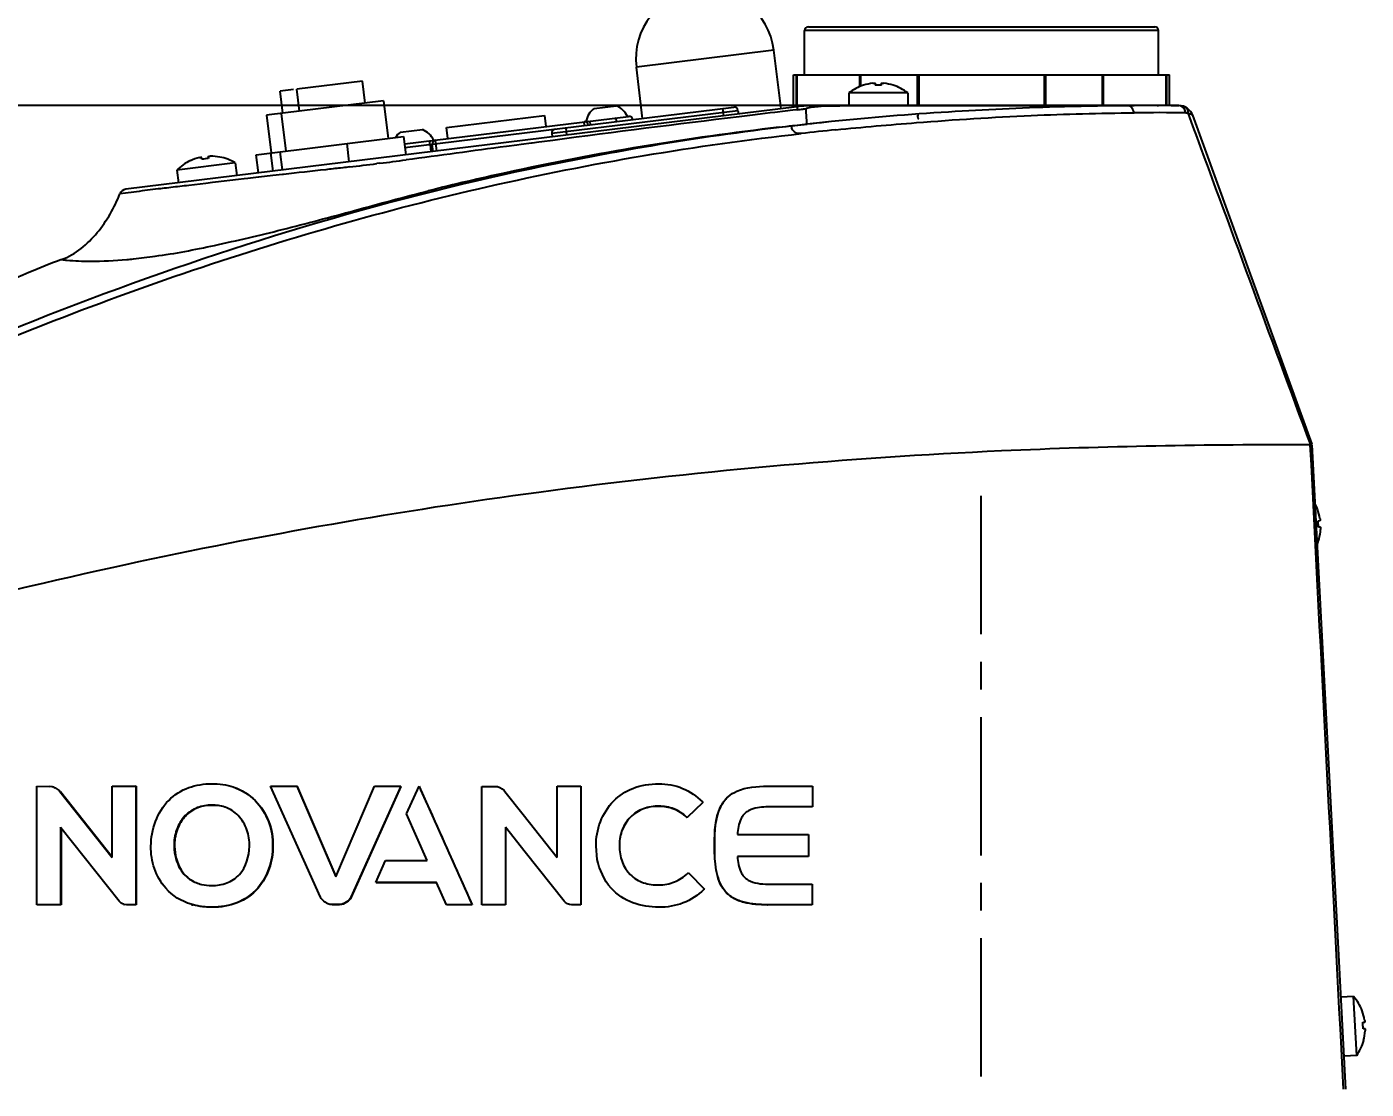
# Model space of a CAD drawing. Header units: millimetres. Extents: x 5828 to 6704, y 123 to 421.
# Drawn here: x 6390.37 to 6408.54, y 323.81 to 338.22 of the extents above; entities that cross this region are included whole.
import ezdxf

# ---------------------------------------------------------------- set-up
doc = ezdxf.new("R2010")
doc.units = ezdxf.units.MM
doc.linetypes.add('CENTER', pattern=[0.6, 0.375, -0.075, 0.075, -0.075])
for name, color, linetype in [('中心线', 7, 'Continuous'), ('外形图', 7, 'Continuous'), ('尺寸标注', 7, 'Continuous')]:
    doc.layers.add(name, color=color, linetype=linetype)
doc.styles.add('微软雅黑', font='msyh.ttc')
doc.dimstyles.new('尺寸标注_1_20比例', dxfattribs={"dimtxt": 1.5, "dimasz": 1.25, "dimexe": 0.5, "dimexo": 0.4, "dimgap": 0.5, "dimtad": 1, "dimdec": 1, "dimlfac": 10, "dimdsep": 46, "dimtxsty": '微软雅黑', "dimcen": 0.09, "dimadec": 0, "dimazin": 0, "dimtp": 0.01, "dimtm": 0.01, "dimtfac": 1, "dimtdec": 1, "dimtofl": 0, "dimtmove": 0, "dimatfit": 3, "dimfxl": 1, "dimtolj": 1, "dimarcsym": 0})

# ---------------------------------------------------------------- blocks, each defined once
blk = doc.blocks.new('*D797')
at = {"layer": 'Defpoints', "color": 0}
for p in [(6370.424, 337.148), (6405.984, 337.148), (6382.638, 317.357)]:
    blk.add_point(p, dxfattribs=at)
at = {"layer": '尺寸标注', "color": 0, "lineweight": -2}
for p, q in [((6405.584, 337.148), (6369.924, 337.148)), ((6370.424, 318.607), (6370.424, 335.898)), ((6382.238, 317.357), (6369.924, 317.357))]:
    blk.add_line(p, q, dxfattribs=at)
at = {"layer": '尺寸标注', "color": 0}
for points in [[(6370.632, 335.898), (6370.216, 335.898), (6370.424, 337.148)], [(6370.216, 318.607), (6370.632, 318.607), (6370.424, 317.357)]]:
    blk.add_solid(points, dxfattribs=at)
at = {"layer": '尺寸标注', "color": 0, "insert": (6369.145, 327.252), "char_height": 1.5, "attachment_point": 5, "rotation": 90, "style": '微软雅黑'}
blk.add_mtext('\\A1;\\A1;197.9', dxfattribs=at)
blk = doc.blocks.new('*D810')
at = {"layer": 'Defpoints', "color": 0}
for p in [(6384.373, 345.017), (6362.981, 296.337), (6420.376, 296.337)]:
    blk.add_point(p, dxfattribs=at)
at = {"layer": '尺寸标注', "color": 0, "lineweight": -2}
for p, q in [((6383.973, 345.017), (6362.481, 345.017)), ((6362.981, 343.767), (6362.981, 297.587)), ((6419.976, 296.337), (6362.481, 296.337))]:
    blk.add_line(p, q, dxfattribs=at)
at = {"layer": '尺寸标注', "color": 0}
for points in [[(6363.189, 343.767), (6362.772, 343.767), (6362.981, 345.017)], [(6362.772, 297.587), (6363.189, 297.587), (6362.981, 296.337)]]:
    blk.add_solid(points, dxfattribs=at)
at = {"layer": '尺寸标注', "color": 0, "insert": (6361.705, 320.677), "char_height": 1.5, "attachment_point": 5, "rotation": 90, "style": '微软雅黑'}
blk.add_mtext('\\A1;\\A1;486.7', dxfattribs=at)

msp = doc.modelspace()

# ---------------------------------------------------------------- linework, layer by layer
at = {"layer": '中心线', "linetype": 'CENTER', "ltscale": 5}
msp.add_line((6403.3137, 331.8536), (6403.3137, 308.8536), dxfattribs=at)
at = {"layer": '外形图', "color": 7, "linetype": 'Continuous'}
for p, q in [((6400.9727, 338.2166), (6405.6726, 338.2166)), ((6400.9227, 337.5666), (6400.9227, 338.1666)), ((6405.7227, 338.1666), (6400.9227, 338.1666)), ((6405.7227, 337.5666), (6405.7227, 338.1666)), ((6400.5051, 337.898), (6398.6391, 337.6688)), ((6400.6025, 337.1051), (6400.5051, 337.898)), ((6398.7244, 336.9741), (6398.6391, 337.6688)), ((6400.7727, 337.126), (6400.7727, 337.5666)), ((6400.7727, 337.5666), (6405.8727, 337.5666)), ((6400.8118, 337.1316), (6400.8118, 337.5666)), ((6400.8177, 337.5666), (6400.8177, 337.1316)), ((6401.6707, 337.4052), (6401.6707, 337.5666)), ((6401.6818, 337.5666), (6401.6818, 337.4101)), ((6402.4527, 337.1466), (6402.4527, 337.5666)), ((6402.4697, 337.5666), (6402.4697, 337.1466)), ((6404.1756, 337.1466), (6404.1756, 337.5666)), ((6404.1927, 337.5666), (6404.1927, 337.1466)), ((6404.9635, 337.1466), (6404.9635, 337.5666)), ((6404.9747, 337.5666), (6404.9747, 337.1466)), ((6405.8276, 337.1486), (6405.8276, 337.5666)), ((6405.8335, 337.5666), (6405.8335, 337.1485)), ((6405.8727, 337.1484), (6405.8727, 337.5666)), ((6393.9874, 337.3647), (6393.8079, 337.3426)), ((6393.8444, 337.0449), (6393.8079, 337.3426)), ((6394.0678, 337.0723), (6394.0312, 337.3701)), ((6394.9244, 337.4797), (6394.0313, 337.3701)), ((6394.9611, 337.182), (6394.9245, 337.4797)), ((6401.5227, 337.3189), (6401.5227, 337.1466)), ((6402.3227, 337.3189), (6401.5227, 337.3189)), ((6401.7212, 337.4245), (6401.7219, 337.4232)), ((6401.8787, 337.4508), (6401.8787, 337.4232)), ((6401.9667, 337.4232), (6401.9667, 337.4508)), ((6402.1234, 337.4232), (6402.1242, 337.4245)), ((6402.3227, 337.3189), (6402.3227, 337.1466)), ((6400.8183, 337.1316), (6391.7115, 336.0135)), ((6395.2092, 337.2124), (6393.6211, 337.0175)), ((6395.2092, 337.2124), (6395.272, 336.7013)), ((6395.4972, 336.5778), (6399.9619, 337.126)), ((6398.068, 337.1101), (6398.3657, 337.1466)), ((6405.2485, 337.1466), (6401.4004, 337.1466)), ((6405.2704, 337.1467), (6405.2332, 337.1464)), ((6405.2629, 337.1466), (6405.2338, 337.1463)), ((6405.306, 337.147), (6405.2629, 337.1466)), ((6405.3063, 337.1466), (6405.2632, 337.1466)), ((6405.3063, 337.1472), (6405.3953, 337.1479)), ((6405.3601, 337.1476), (6405.3063, 337.1472)), ((6405.3964, 337.1478), (6405.3601, 337.1476)), ((6405.7068, 337.1488), (6405.7218, 337.1488)), ((6405.8962, 337.1484), (6405.9277, 337.1482)), ((6405.943, 337.1481), (6405.8968, 337.1483)), ((6405.9277, 337.1482), (6405.9589, 337.148)), ((6405.9844, 337.1478), (6405.943, 337.1481)), ((6405.9589, 337.148), (6405.9897, 337.1478)), ((6405.9898, 337.1478), (6405.9844, 337.1478)), ((6406.0002, 337.1478), (6405.9887, 337.1479)), ((6405.9894, 337.1476), (6405.9987, 337.148)), ((6406.0005, 337.1477), (6405.9898, 337.1478)), ((6393.6211, 337.0175), (6393.6839, 336.5063)), ((6393.8196, 337.0418), (6393.8824, 336.5307)), ((6395.4966, 336.6281), (6398.5346, 337.0011)), ((6396.0649, 336.849), (6397.3949, 337.0123)), ((6397.3949, 337.0123), (6397.4132, 336.8634)), ((6397.4929, 336.7725), (6400.0178, 337.0825)), ((6399.8253, 337.0097), (6399.8132, 337.1078)), ((6400.0178, 337.0825), (6400.0238, 337.0341)), ((6400.1787, 337.0147), (6400.0342, 336.9971)), ((6400.2159, 337.0192), (6400.1787, 337.0147)), ((6400.3192, 337.0317), (6400.2159, 337.0192)), ((6400.4557, 337.0482), (6400.3192, 337.0317)), ((6400.5178, 337.0556), (6400.4557, 337.0482)), ((6400.6583, 337.0724), (6400.5178, 337.0556)), ((6400.7644, 337.0851), (6400.6583, 337.0724)), ((6400.8234, 337.0921), (6400.7644, 337.0851)), ((6402.4527, 337.0166), (6402.4697, 337.0166)), ((6406.1241, 337.0424), (6406.1402, 336.9986)), ((6406.187, 337.0159), (6407.8042, 332.5537)), ((6395.4377, 336.7871), (6395.7355, 336.8237)), ((6396.0831, 336.7001), (6396.0649, 336.849)), ((6397.4929, 336.7725), (6397.4988, 336.7241)), ((6397.6973, 336.7484), (6397.6853, 336.8465)), ((6397.9354, 336.8772), (6397.9293, 336.9268)), ((6400.5782, 336.8538), (6400.9583, 336.8961)), ((6393.4804, 336.4813), (6395.479, 336.7267)), ((6394.7089, 336.6322), (6394.7393, 336.3852)), ((6395.479, 336.7267), (6395.5093, 336.4798)), ((6395.8396, 336.6199), (6395.8516, 336.5218)), ((6395.8829, 336.5257), (6395.8709, 336.6237)), ((6395.9325, 336.5318), (6395.9144, 336.6794)), ((6397.0163, 336.6122), (6396.876, 336.5936)), ((6397.0783, 336.6204), (6397.0163, 336.6122)), ((6397.2146, 336.6384), (6397.0783, 336.6204)), ((6397.2244, 336.6397), (6397.2146, 336.6384)), ((6397.3177, 336.652), (6397.2244, 336.6397)), ((6397.3548, 336.6568), (6397.3177, 336.652)), ((6397.5054, 336.6766), (6397.3548, 336.6568)), ((6392.588, 336.4012), (6392.5889, 336.3999)), ((6392.7445, 336.419), (6392.7411, 336.4465)), ((6392.8284, 336.4572), (6392.8318, 336.4298)), ((6392.988, 336.4503), (6392.9874, 336.4489)), ((6393.5107, 336.2344), (6393.4804, 336.4813)), ((6393.6754, 336.5052), (6393.7057, 336.2583)), ((6393.8375, 336.2745), (6393.8071, 336.5214)), ((6393.1979, 336.3696), (6392.4038, 336.2721)), ((6392.4038, 336.2721), (6392.4248, 336.1011)), ((6393.1979, 336.3696), (6393.2189, 336.1986)), ((6393.8402, 336.2127), (6393.7082, 336.1975)), ((6393.8508, 336.2139), (6393.8402, 336.2127)), ((6394.6552, 336.3048), (6394.6245, 336.3012)), ((6395.1575, 336.3654), (6395.1173, 336.3604)), ((6392.6449, 336.0742), (6392.5663, 336.065)), ((6392.799, 336.0924), (6392.6449, 336.0742)), ((6392.8902, 336.1032), (6392.799, 336.0924)), ((6393.1233, 336.1303), (6393.0459, 336.1214)), ((6393.2398, 336.1437), (6393.1233, 336.1303)), ((6393.3196, 336.1528), (6393.2398, 336.1437)), ((6393.3682, 336.1584), (6393.3196, 336.1528)), ((6393.5127, 336.175), (6393.3682, 336.1584)), ((6393.5184, 336.1757), (6393.5127, 336.175)), ((6393.7082, 336.1975), (6393.5184, 336.1757)), ((6391.709, 335.9609), (6391.6307, 335.9508)), ((6392.1818, 336.0203), (6392.1532, 336.0168)), ((6392.2032, 336.0228), (6392.1818, 336.0203)), ((6408.2648, 323.8066), (6407.8068, 332.5465)), ((6407.8818, 331.6739), (6407.8805, 331.6731)), ((6407.8887, 331.5166), (6407.9163, 331.518)), ((6407.9209, 331.4302), (6407.8933, 331.4287)), ((6407.9015, 331.2722), (6407.9029, 331.2715)), ((6390.5064, 326.3084), (6390.5063, 327.9146)), ((6390.5063, 327.9146), (6390.68, 327.9145)), ((6390.68, 327.9146), (6390.7109, 327.9101)), ((6391.5269, 327.9168), (6391.8464, 327.9168)), ((6391.8531, 327.9149), (6391.8464, 327.9168)), ((6394.3516, 326.4124), (6393.6768, 327.9156)), ((6394.0388, 327.9137), (6394.0342, 327.9156)), ((6394.0342, 327.9156), (6394.5596, 326.6884)), ((6394.0388, 327.9137), (6394.5612, 326.6922)), ((6394.5596, 326.6884), (6395.085, 327.9156)), ((6395.4425, 327.9156), (6394.7674, 326.4121)), ((6395.4456, 327.9137), (6394.7713, 326.4103)), ((6395.5227, 327.5423), (6395.6904, 327.9156)), ((6395.6933, 327.9137), (6396.4136, 326.3077)), ((6396.5446, 327.9145), (6396.7183, 327.9145)), ((6396.8469, 327.8572), (6396.8559, 327.8465)), ((6397.5652, 326.95), (6397.5652, 327.9168)), ((6397.8847, 327.9168), (6397.8847, 326.3084)), ((6401.027, 327.9158), (6401.027, 327.6356)), ((6390.8254, 327.8447), (6390.8177, 327.8466)), ((6390.8177, 327.8466), (6391.527, 326.95)), ((6390.8254, 327.8447), (6391.5269, 326.957)), ((6393.472, 327.7194), (6393.467, 327.7212)), ((6396.8559, 327.8465), (6397.1041, 327.5329)), ((6399.5428, 327.6971), (6399.3286, 327.4906)), ((6399.5355, 327.7044), (6399.5428, 327.6971)), ((6392.5243, 327.5153), (6392.5183, 327.5171)), ((6392.8851, 327.6558), (6392.8795, 327.6576)), ((6395.8, 326.9074), (6395.5227, 327.5423)), ((6397.1041, 327.5329), (6397.5652, 326.95)), ((6398.559, 327.4962), (6398.5592, 327.4981)), ((6399.3204, 327.4955), (6399.3217, 327.4974)), ((6399.3273, 327.4887), (6399.3204, 327.4955)), ((6399.3286, 327.4906), (6399.3217, 327.4974)), ((6399.3273, 327.4887), (6399.3286, 327.4906)), ((6400.1303, 327.563), (6400.0965, 327.5318)), ((6390.8297, 327.3537), (6390.8258, 327.3586)), ((6391.6218, 326.357), (6390.8297, 327.3537)), ((6397.1324, 327.0209), (6396.864, 327.3586)), ((6396.864, 327.3586), (6396.864, 326.3083)), ((6398.4085, 327.1261), (6398.4086, 327.1036)), ((6399.7003, 327.1308), (6399.7021, 327.1328)), ((6399.7003, 327.0899), (6399.7003, 327.1308)), ((6399.7021, 327.0918), (6399.7021, 327.1328)), ((6400.0114, 327.2618), (6400.9745, 327.2618)), ((6400.9745, 327.2618), (6400.9745, 326.9627)), ((6392.374, 327.0974), (6392.3679, 327.0992)), ((6393.7085, 327.1039), (6393.7037, 327.1057)), ((6397.66, 326.357), (6397.1324, 327.0209)), ((6398.1088, 326.9242), (6398.0936, 327.1035)), ((6400.9745, 326.9627), (6400.0114, 326.9627)), ((6395.1035, 326.6086), (6395.2376, 326.9074)), ((6396.0628, 326.3095), (6395.929, 326.6086)), ((6399.3375, 326.7346), (6399.3446, 326.7417)), ((6399.3446, 326.7417), (6399.563, 326.5212)), ((6401.0269, 326.5891), (6401.0269, 326.309)), ((6393.5066, 326.5335), (6393.5016, 326.5353)), ((6398.2968, 326.5314), (6398.2966, 326.5332)), ((6399.563, 326.5212), (6399.5558, 326.5142)), ((6390.5143, 326.3065), (6390.5064, 326.3083)), ((6390.8336, 326.3066), (6390.8259, 326.3084)), ((6391.721, 326.3083), (6391.6908, 326.3124)), ((6391.8465, 326.3083), (6391.721, 326.3083)), ((6391.8533, 326.3066), (6391.8466, 326.3083)), ((6392.8851, 326.2738), (6392.8795, 326.2756)), ((6394.609, 326.31), (6394.5101, 326.31)), ((6394.613, 326.3082), (6394.5142, 326.3082)), ((6394.613, 326.3082), (6394.609, 326.31)), ((6396.4136, 326.3077), (6396.4114, 326.3095)), ((6396.864, 326.3083), (6396.5446, 326.3083)), ((6397.8847, 326.3084), (6397.7592, 326.3084)), ((6397.8853, 326.3066), (6397.8847, 326.3084)), ((6398.9446, 326.2738), (6398.9453, 326.2756)), ((6400.4141, 326.3068), (6400.4171, 326.3087)), ((6408.3715, 325.0637), (6408.1994, 325.0546)), ((6408.4134, 324.2647), (6408.3715, 325.0637)), ((6408.4874, 324.871), (6408.4861, 324.8701)), ((6408.4943, 324.7136), (6408.5219, 324.715)), ((6408.5265, 324.6272), (6408.4989, 324.6257)), ((6408.5085, 324.4685), (6408.5071, 324.4692)), ((6408.4134, 324.2647), (6408.2413, 324.2557))]:
    msp.add_line(p, q, dxfattribs=at)
msp.add_lwpolyline([(6405.9998, 337.1477), (6405.9965, 337.1478), (6405.9948, 337.1478)], dxfattribs=at)
for centre, radius, start, end in [((6418.2032, 330.067), 19.1695, 0, 132.36713), ((6418.2032, 330.067), 16.0695, 0, 132.11207), ((6399.5721, 337.7834), 0.94, 7, 187), ((6400.9727, 338.1666), 0.05, 90, 180), ((6405.6727, 338.1666), 0.05, 0, 90), ((6401.925, 336.8022), 0.6549, 108.13478, 127.90427), ((6401.9227, 336.8066), 0.6485, 96.55217, 108.03235), ((6401.9227, 336.6905), 0.734, 86.56364, 93.43636), ((6401.9227, 336.8066), 0.6485, 71.96765, 83.44783), ((6401.9203, 336.8022), 0.6549, 52.09573, 71.86522), ((6398.2486, 336.8698), 0.3006, 25.51715, 67.06166), ((6399.9682, 337.0764), 0.05, 7, 97), ((6401.062, 335.1466), 2, 90, 97), ((6401.2331, 335.3453), 1.7964, 95.43634, 95.59495), ((6405.6979, 295.0965), 42.0524, 89.98785, 90.41247), ((6405.6882, 292.2205), 44.9283, 89.95646, 90.3722), ((6405.6973, 295.0359), 42.113, 89.72929, 89.96654), ((6405.6877, 291.886), 45.2628, 89.73529, 89.95604), ((6405.999, 336.9477), 0.2, 19.91446, 89.56664), ((6435.3078, 48.602), 290.5443, 96.973209, 97.47588), ((6398.2486, 336.8698), 0.3006, 126.93834, 168.48285), ((6398.5408, 336.9515), 0.05, 7, 97), ((6401.0943, 334.945), 2.1636, 94.11523, 95.12556), ((6405.7275, 304.9377), 32.1142, 89.34314, 90.60007), ((6395.6184, 336.5469), 0.3006, 126.93834, 146.12646), ((6395.6184, 336.5469), 0.3006, 25.51715, 67.06166), ((6404.8646, 299.5749), 37.5244, 96.55909, 102.30207), ((6405.2024, 298.6591), 38.4705, 96.90266, 102.50267), ((6397.5425, 336.7786), 0.05, 97, 187), ((6397.9354, 336.8772), 0.05, 7, 97), ((6405.2416, 298.3679), 38.7643, 96.64492, 96.90844), ((6405.8136, 293.3441), 43.8205, 95.9302, 96.62772), ((6405.3098, 297.8839), 39.1365, 95.81524, 96.50487), ((6405.8838, 290.9909), 46.1687, 95.71511, 96.12415), ((6395.9205, 336.6298), 0.05, 97, 187), ((6392.8633, 335.8123), 0.65, 115.06021, 134.97987), ((6392.8633, 335.8123), 0.6485, 103.55217, 115.03235), ((6392.8774, 335.6974), 0.7337, 93.56423, 100.43692), ((6392.8633, 335.8123), 0.6485, 78.96765, 90.44783), ((6392.8633, 335.8123), 0.65, 59.02013, 78.93979), ((6387.0391, 400.8427), 64.9864, 277.176393, 277.495572), ((6388.6398, 388.2598), 52.302, 276.7052, 277.1142), ((6404.4414, 301.5316), 35.5225, 102.30763, 104.05278), ((6406.3527, 215.3831), 121.4666, 96.574949, 96.689482), ((6391.7237, 335.9142), 0.1, 97.01853, 158.56616), ((6391.1824, 341.1591), 6.1233, 270.45456, 275.08658), ((6407.2752, 331.4404), 0.65, 21.06021, 28.03694), ((6407.2752, 331.4404), 0.6485, 9.55217, 21.03235), ((6407.1588, 331.4343), 0.7345, 359.56583, 6.43417), ((6407.2752, 331.4404), 0.6485, 344.96765, 356.44783), ((6407.2752, 331.4404), 0.65, 337.96306, 344.93979), ((6392.9056, 327.1647), 0.4915, 76.97862, 92.39925), ((6392.9078, 327.1973), 0.4597, 70.74299, 71.43998), ((6392.8555, 327.0907), 0.519, 252.94637, 257.05711), ((6391.7247, 326.4394), 0.1313, 252.02105, 255.07983), ((6392.8424, 327.1036), 0.826, 253.19142, 254.92362), ((6407.8808, 324.6374), 0.65, 21.06021, 40.97987), ((6407.8808, 324.6374), 0.6485, 9.55217, 21.03235), ((6407.7652, 324.6313), 0.7337, 359.56423, 6.43692), ((6407.8808, 324.6374), 0.6485, 344.96765, 356.44783), ((6407.8808, 324.6374), 0.65, 325.02013, 344.93979)]:
    msp.add_arc(centre, radius, start, end, dxfattribs=at)
for points in [[(6401.8487, 337.4508), (6401.8539, 337.4514), (6401.8591, 337.4519), (6401.8643, 337.4521)], [(6401.9811, 337.4521), (6401.9863, 337.4519), (6401.9915, 337.4514), (6401.9967, 337.4508)], [(6400.939, 337.1031), (6400.9471, 337.1095), (6400.9566, 337.1147), (6400.9666, 337.1175)], [(6400.9666, 337.1175), (6400.9963, 337.1258), (6401.0272, 337.1301), (6401.058, 337.1331)], [(6401.0629, 337.1336), (6401.1746, 337.1442), (6401.2871, 337.1465), (6401.3993, 337.1465)], [(6405.3426, 337.1352), (6405.3322, 337.1424), (6405.319, 337.1472), (6405.3063, 337.1472)], [(6400.8234, 337.0921), (6400.8493, 337.0949), (6400.8751, 337.0976), (6400.901, 337.0999)], [(6406.0954, 337.0497), (6406.0912, 337.0685), (6406.0837, 337.087), (6406.0732, 337.1031)], [(6406.1402, 336.9986), (6406.6873, 335.5142), (6407.2354, 334.0302), (6407.7842, 332.5465)], [(6396.876, 336.5936), (6396.4228, 336.5333), (6395.9699, 336.4712), (6395.5166, 336.4116)], [(6392.7113, 336.4428), (6392.7162, 336.444), (6392.721, 336.445), (6392.7259, 336.4458)], [(6392.8433, 336.4603), (6392.8483, 336.4606), (6392.8532, 336.4608), (6392.8582, 336.4608)], [(6394.7466, 336.3155), (6394.7161, 336.3119), (6394.6857, 336.3083), (6394.6552, 336.3048)], [(6392.5663, 336.065), (6392.5257, 336.0602), (6392.485, 336.0555), (6392.4444, 336.0508)], [(6393.0459, 336.1214), (6392.994, 336.1153), (6392.9421, 336.1093), (6392.8902, 336.1032)], [(6408.2332, 323.8066), (6408.0836, 326.7199), (6407.9337, 329.6332), (6407.7837, 332.5466)], [(6407.9147, 331.548), (6407.9155, 331.5431), (6407.9162, 331.5382), (6407.9167, 331.5332)], [(6407.9229, 331.4157), (6407.923, 331.4105), (6407.9228, 331.4054), (6407.9225, 331.4002)], [(6391.5269, 326.95), (6391.5269, 327.2723), (6391.527, 327.5946), (6391.527, 327.9168)], [(6391.8464, 327.9168), (6391.8464, 327.3807), (6391.8465, 326.8445), (6391.8466, 326.3083)], [(6391.853, 327.9149), (6391.853, 327.3788), (6391.8531, 326.8427), (6391.8533, 326.3066)], [(6392.8794, 327.9495), (6392.9776, 327.9527), (6393.078, 327.938), (6393.1708, 327.9058)], [(6393.1708, 327.9058), (6393.2806, 327.8676), (6393.3837, 327.8025), (6393.467, 327.7212)], [(6393.1759, 327.904), (6393.2858, 327.8658), (6393.3888, 327.8007), (6393.472, 327.7194)], [(6393.6768, 327.9156), (6393.796, 327.9156), (6393.9151, 327.9156), (6394.0342, 327.9156)], [(6395.085, 327.9156), (6395.2041, 327.9156), (6395.3233, 327.9156), (6395.4425, 327.9156)], [(6396.5446, 326.3083), (6396.5446, 326.8437), (6396.5446, 327.3791), (6396.5446, 327.9145)], [(6396.7183, 327.9145), (6396.7652, 327.9145), (6396.815, 327.8917), (6396.8469, 327.8572)], [(6397.5652, 327.9168), (6397.6717, 327.9168), (6397.7782, 327.9168), (6397.8847, 327.9168)], [(6400.4172, 327.9158), (6400.6205, 327.9158), (6400.8237, 327.9157), (6401.027, 327.9155)], [(6393.0541, 327.6331), (6392.9984, 327.6518), (6392.9382, 327.66), (6392.8795, 327.6576)], [(6393.237, 327.52), (6393.1872, 327.569), (6393.1254, 327.6083), (6393.0594, 327.6313)], [(6401.027, 327.6357), (6400.8261, 327.6357), (6400.6252, 327.6356), (6400.4244, 327.6354)], [(6390.8258, 327.3586), (6390.8258, 327.0085), (6390.8258, 326.6585), (6390.8259, 326.3084)], [(6390.8335, 327.349), (6390.8335, 327.0015), (6390.8335, 326.654), (6390.8336, 326.3066)], [(6395.2376, 326.9074), (6395.4251, 326.9074), (6395.6126, 326.9073), (6395.8, 326.9073)], [(6398.2966, 326.5332), (6398.2032, 326.6436), (6398.1359, 326.7822), (6398.1088, 326.9242)], [(6392.7393, 326.5849), (6392.7851, 326.5743), (6392.8325, 326.5697), (6392.8795, 326.5697)], [(6395.929, 326.6086), (6395.6538, 326.6086), (6395.3787, 326.6085), (6395.1035, 326.6084)], [(6395.9317, 326.6069), (6395.6568, 326.6069), (6395.3819, 326.6068), (6395.107, 326.6066)], [(6400.4243, 326.5892), (6400.6252, 326.5892), (6400.826, 326.5891), (6401.0269, 326.5889)], [(6392.5975, 326.3147), (6392.468, 326.3539), (6392.344, 326.4301), (6392.2546, 326.5316)], [(6394.4166, 326.3427), (6394.3902, 326.3603), (6394.3646, 326.3834), (6394.3516, 326.4124)], [(6390.8259, 326.3084), (6390.7194, 326.3084), (6390.6129, 326.3084), (6390.5064, 326.3083)], [(6390.8335, 326.3066), (6390.7271, 326.3066), (6390.6207, 326.3066), (6390.5143, 326.3065)], [(6391.6841, 326.3144), (6391.6602, 326.3222), (6391.6372, 326.3371), (6391.6218, 326.357)], [(6392.8795, 326.2756), (6392.7846, 326.2756), (6392.6883, 326.2873), (6392.5975, 326.3147)], [(6392.8851, 326.2738), (6392.7986, 326.2738), (6392.7111, 326.2835), (6392.6275, 326.3061)], [(6394.4537, 326.3224), (6394.4407, 326.3279), (6394.4283, 326.3349), (6394.4166, 326.3427)], [(6394.5101, 326.31), (6394.4909, 326.31), (6394.4714, 326.3149), (6394.4537, 326.3224)], [(6396.4114, 326.3095), (6396.2952, 326.3095), (6396.179, 326.3095), (6396.0628, 326.3095)], [(6396.4136, 326.3077), (6396.2975, 326.3077), (6396.1814, 326.3077), (6396.0653, 326.3077)], [(6397.7592, 326.3084), (6397.7224, 326.3084), (6397.6826, 326.3279), (6397.66, 326.357)], [(6401.0226, 326.3071), (6400.8198, 326.3071), (6400.6169, 326.307), (6400.4141, 326.3068)], [(6401.0269, 326.309), (6400.8236, 326.309), (6400.6204, 326.3089), (6400.4171, 326.3087)], [(6408.5203, 324.745), (6408.5211, 324.7401), (6408.5218, 324.7352), (6408.5223, 324.7302)], [(6408.5285, 324.6122), (6408.5286, 324.6072), (6408.5284, 324.6022), (6408.5281, 324.5972)]]:
    msp.add_open_spline(points, degree=3, dxfattribs=at)
for points, knots in [([(6401.8643, 337.4521), (6401.8656, 337.4522), (6401.8679, 337.4522), (6401.8703, 337.4523), (6401.8714, 337.4522)], [0, 0, 0, 0, 0.5339084, 1, 1, 1, 1]), ([(6401.8714, 337.4522), (6401.8732, 337.4522), (6401.8751, 337.4521), (6401.8787, 337.4515), (6401.8787, 337.4508)], [0, 0, 0, 0, 0.7184395, 1, 1, 1, 1]), ([(6401.9667, 337.4508), (6401.9667, 337.4512), (6401.9685, 337.4519), (6401.9696, 337.452), (6401.9706, 337.4521)], [0, 0, 0, 0, 0.2980545, 1, 1, 1, 1]), ([(6401.9706, 337.4521), (6401.9714, 337.4521), (6401.973, 337.4522), (6401.9746, 337.4523), (6401.9755, 337.4523)], [0, 0, 0, 0, 0.4564113, 1, 1, 1, 1]), ([(6401.9755, 337.4523), (6401.9764, 337.4523), (6401.9783, 337.4522), (6401.9801, 337.4522), (6401.9811, 337.4521)], [0, 0, 0, 0, 0.4761475, 1, 1, 1, 1]), ([(6400.8183, 337.1316), (6400.8193, 337.1315), (6400.8179, 337.1258), (6400.8222, 337.1153), (6400.8222, 337.1016), (6400.8234, 337.0921)], [0, 0, 0, 0, 0.0772503, 0.2823471, 1, 1, 1, 1]), ([(6401.058, 337.1331), (6401.0584, 337.1365), (6401.0593, 337.14), (6401.0606, 337.1465), (6401.062, 337.1466)], [0, 0, 0, 0, 0.7141825, 1, 1, 1, 1]), ([(6405.2338, 337.1463), (6404.935, 337.1433), (6404.1485, 337.1292), (6402.8315, 337.0659), (6401.815, 336.9849), (6401.2861, 336.9301)], [0, 0, 0, 0, 0.2266587, 0.5966512, 1, 1, 1, 1]), ([(6405.3915, 337.0503), (6405.3895, 337.0594), (6405.3806, 337.0909), (6405.3621, 337.1216), (6405.3426, 337.1352)], [0, 0, 0, 0, 0.2812385, 1, 1, 1, 1]), ([(6406.0732, 337.1031), (6406.0686, 337.1099), (6406.0508, 337.1328), (6406.0214, 337.1475), (6406.0005, 337.1477)], [0, 0, 0, 0, 0.2828339, 1, 1, 1, 1]), ([(6406.1238, 337.0423), (6406.1248, 337.0513), (6406.1259, 337.0803), (6406.1125, 337.1137), (6406.0945, 337.1235)], [0, 0, 0, 0, 0.3058668, 1, 1, 1, 1]), ([(6398.3716, 336.9307), (6398.3701, 336.9426), (6398.3672, 336.9589), (6398.3536, 336.9789), (6398.3471, 336.9781)], [0, 0, 0, 0, 0.6456504, 1, 1, 1, 1]), ([(6400.939, 337.103), (6400.9394, 337.078), (6400.9407, 337.0299), (6400.9465, 336.9651), (6400.9454, 336.9218), (6400.9535, 336.8989), (6400.9583, 336.8961)], [0, 0, 0, 0, 0.358504, 0.6906196, 0.919889, 1, 1, 1, 1]), ([(6401.3444, 336.8191), (6401.7091, 336.8563), (6402.5925, 336.9332), (6403.9414, 337.022), (6404.9265, 337.0455), (6405.3914, 337.0503)], [0, 0, 0, 0, 0.2711954, 0.6560118, 1, 1, 1, 1]), ([(6402.4527, 337.0166), (6402.4527, 337.0046), (6402.4536, 336.9887), (6402.4634, 336.9666), (6402.4697, 336.9666)], [0, 0, 0, 0, 0.6530752, 1, 1, 1, 1]), ([(6406.0956, 337.0498), (6406.1026, 337.0497), (6406.1133, 337.0491), (6406.1208, 337.0423), (6406.1228, 337.0401)], [0, 0, 0, 0, 0.7012699, 1, 1, 1, 1]), ([(6406.1238, 337.0423), (6406.1318, 337.042), (6406.1541, 337.0405), (6406.1818, 337.0303), (6406.187, 337.0159)], [0, 0, 0, 0, 0.3417616, 1, 1, 1, 1]), ([(6384.6913, 331.4457), (6385.9416, 332.1), (6388.4929, 333.3569), (6392.472, 334.9397), (6396.6129, 336.1291), (6399.4496, 336.6099), (6400.876, 336.7683)], [0, 0, 0, 0, 0.2470684, 0.497557, 0.7487396, 1, 1, 1, 1]), ([(6397.9918, 336.9345), (6397.9983, 336.9353), (6398.0119, 336.9152), (6398.0148, 336.8989), (6398.0163, 336.8871)], [0, 0, 0, 0, 0.3543496, 1, 1, 1, 1]), ([(6400.8761, 336.7684), (6400.855, 336.7675), (6400.8121, 336.7679), (6400.7641, 336.8053), (6400.7476, 336.842), (6400.75, 336.8688), (6400.7559, 336.8718)], [0, 0, 0, 0, 0.3364008, 0.6600985, 0.8935462, 1, 1, 1, 1]), ([(6395.8396, 336.6199), (6395.8391, 336.6241), (6395.8381, 336.6388), (6395.8389, 336.6545), (6395.8435, 336.664)], [0, 0, 0, 0, 0.2899912, 1, 1, 1, 1]), ([(6395.8435, 336.664), (6395.8445, 336.666), (6395.8465, 336.6694), (6395.8502, 336.6715), (6395.8519, 336.6717)], [0, 0, 0, 0, 0.569285, 1, 1, 1, 1]), ([(6392.7259, 336.4458), (6392.7279, 336.4462), (6392.7314, 336.4467), (6392.735, 336.4471), (6392.7366, 336.4472)], [0, 0, 0, 0, 0.561454, 1, 1, 1, 1]), ([(6392.7366, 336.4472), (6392.7377, 336.4472), (6392.7389, 336.4473), (6392.741, 336.4469), (6392.7411, 336.4465)], [0, 0, 0, 0, 0.7053505, 1, 1, 1, 1]), ([(6392.8284, 336.4572), (6392.8284, 336.4576), (6392.8303, 336.4585), (6392.8315, 336.4588), (6392.8326, 336.459)], [0, 0, 0, 0, 0.2953056, 1, 1, 1, 1]), ([(6392.8326, 336.459), (6392.8333, 336.4591), (6392.8348, 336.4594), (6392.8363, 336.4596), (6392.8371, 336.4597)], [0, 0, 0, 0, 0.4606979, 1, 1, 1, 1]), ([(6392.8371, 336.4597), (6392.8381, 336.4598), (6392.8402, 336.46), (6392.8422, 336.4602), (6392.8433, 336.4603)], [0, 0, 0, 0, 0.4747673, 1, 1, 1, 1]), ([(6396.8741, 336.2173), (6394.7582, 335.7479), (6390.6284, 334.4472), (6386.7219, 332.6099), (6384.8234, 331.619)], [0, 0, 0, 0, 0.5029905, 1, 1, 1, 1]), ([(6394.6245, 336.3012), (6394.5583, 336.2936), (6394.3005, 336.2644), (6394.0425, 336.2358), (6393.8508, 336.2139)], [0, 0, 0, 0, 0.2567019, 1, 1, 1, 1]), ([(6390.8397, 335.0615), (6391.0306, 335.1276), (6391.3558, 335.4072), (6391.5566, 335.7621), (6391.6307, 335.9508)], [0, 0, 0, 0, 0.4990919, 1, 1, 1, 1]), ([(6392.1532, 336.0168), (6392.1046, 336.011), (6391.9565, 335.9926), (6391.8085, 335.9735), (6391.709, 335.9609)], [0, 0, 0, 0, 0.3280875, 1, 1, 1, 1]), ([(6392.1101, 335.1071), (6392.3804, 335.1404), (6392.9568, 335.2567), (6393.8582, 335.4665), (6394.8222, 335.7263), (6395.4814, 335.9071), (6395.816, 335.9911)], [0, 0, 0, 0, 0.2143399, 0.4620243, 0.7285115, 1, 1, 1, 1]), ([(6390.8397, 335.0615), (6390.692, 335.0035), (6390.0965, 334.7634), (6389.5096, 334.5021), (6389.0727, 334.2951)], [0, 0, 0, 0, 0.2470242, 1, 1, 1, 1]), ([(6390.8397, 335.0615), (6390.8377, 335.0607), (6390.8549, 335.0612), (6390.857, 335.0588), (6390.8626, 335.0581)], [0, 0, 0, 0, 0.2697134, 1, 1, 1, 1]), ([(6390.8626, 335.058), (6390.8793, 335.0557), (6391.0015, 335.0417), (6391.1248, 335.0364), (6391.231, 335.0361)], [0, 0, 0, 0, 0.1369585, 1, 1, 1, 1]), ([(6391.7253, 335.06), (6391.7552, 335.0626), (6391.8838, 335.0752), (6392.012, 335.0922), (6392.1101, 335.1071)], [0, 0, 0, 0, 0.2324902, 1, 1, 1, 1]), ([(6407.7843, 332.5465), (6406.3876, 332.5497), (6402.8887, 332.4925), (6397.5068, 332.0119), (6391.5472, 330.971), (6387.7287, 329.964), (6385.7766, 329.3541)], [0, 0, 0, 0, 0.1877044, 0.4701214, 0.7251385, 1, 1, 1, 1]), ([(6407.7837, 332.5466), (6407.7893, 332.5471), (6407.7948, 332.5468), (6407.8065, 332.5486), (6407.8068, 332.5465)], [0, 0, 0, 0, 0.7370316, 1, 1, 1, 1]), ([(6407.9173, 331.5225), (6407.9173, 331.5214), (6407.9173, 331.5201), (6407.9167, 331.5181), (6407.9163, 331.518)], [0, 0, 0, 0, 0.7053358, 1, 1, 1, 1]), ([(6407.9167, 331.5332), (6407.9169, 331.5312), (6407.9172, 331.5277), (6407.9174, 331.5241), (6407.9173, 331.5225)], [0, 0, 0, 0, 0.5614804, 1, 1, 1, 1]), ([(6407.9209, 331.4302), (6407.9213, 331.4302), (6407.9221, 331.4283), (6407.9222, 331.4271), (6407.9224, 331.4261)], [0, 0, 0, 0, 0.2963958, 1, 1, 1, 1]), ([(6407.9224, 331.4261), (6407.9225, 331.4254), (6407.9226, 331.4239), (6407.9227, 331.4223), (6407.9228, 331.4215)], [0, 0, 0, 0, 0.4593438, 1, 1, 1, 1]), ([(6407.9228, 331.4215), (6407.9228, 331.4206), (6407.9229, 331.4187), (6407.9229, 331.4167), (6407.9229, 331.4157)], [0, 0, 0, 0, 0.4753799, 1, 1, 1, 1]), ([(6390.711, 327.9106), (6390.731, 327.9057), (6390.7693, 327.8882), (6390.8047, 327.8635), (6390.8177, 327.8466)], [0, 0, 0, 0, 0.4909545, 1, 1, 1, 1]), ([(6392.0531, 327.1035), (6392.0531, 327.3256), (6392.1769, 327.6799), (6392.557, 327.9179), (6392.7732, 327.9495), (6392.8794, 327.9495)], [0, 0, 0, 0, 0.5103315, 0.7559867, 1, 1, 1, 1]), ([(6395.6904, 327.9156), (6395.7491, 327.7847), (6395.9895, 327.2493), (6396.2298, 326.714), (6396.4114, 326.3095)], [0, 0, 0, 0, 0.2445016, 1, 1, 1, 1]), ([(6398.3315, 327.7163), (6398.4042, 327.7893), (6398.5981, 327.9144), (6398.825, 327.9496), (6398.9453, 327.9496)], [0, 0, 0, 0, 0.4613014, 1, 1, 1, 1]), ([(6398.9453, 327.9496), (6399.0541, 327.9499), (6399.2743, 327.9084), (6399.459, 327.7816), (6399.5355, 327.7044)], [0, 0, 0, 0, 0.5001175, 1, 1, 1, 1]), ([(6399.8843, 327.7729), (6399.9191, 327.8041), (6400.0815, 327.9036), (6400.2771, 327.9157), (6400.4172, 327.9157)], [0, 0, 0, 0, 0.2502351, 1, 1, 1, 1]), ([(6393.467, 327.7212), (6393.5443, 327.6397), (6393.6694, 327.4454), (6393.7065, 327.2175), (6393.7037, 327.1057)], [0, 0, 0, 0, 0.5012068, 1, 1, 1, 1]), ([(6393.472, 327.7194), (6393.5493, 327.6379), (6393.6743, 327.4436), (6393.7113, 327.2157), (6393.7085, 327.1039)], [0, 0, 0, 0, 0.5011446, 1, 1, 1, 1]), ([(6398.0936, 327.1035), (6398.0913, 327.2152), (6398.1293, 327.4422), (6398.2544, 327.6354), (6398.3315, 327.7163)], [0, 0, 0, 0, 0.4998889, 1, 1, 1, 1]), ([(6399.7003, 327.1308), (6399.7003, 327.3012), (6399.7078, 327.5416), (6399.8405, 327.7336), (6399.8824, 327.7712)], [0, 0, 0, 0, 0.7518219, 1, 1, 1, 1]), ([(6399.7021, 327.1328), (6399.7022, 327.3031), (6399.7097, 327.5433), (6399.8424, 327.7353), (6399.8843, 327.7729)], [0, 0, 0, 0, 0.7517227, 1, 1, 1, 1]), ([(6392.5183, 327.5171), (6392.4679, 327.462), (6392.386, 327.3298), (6392.3641, 327.1755), (6392.3679, 327.0992)], [0, 0, 0, 0, 0.494417, 1, 1, 1, 1]), ([(6392.5243, 327.5153), (6392.4739, 327.4602), (6392.3921, 327.328), (6392.3702, 327.1737), (6392.374, 327.0974)], [0, 0, 0, 0, 0.4943621, 1, 1, 1, 1]), ([(6392.8795, 327.6576), (6392.8136, 327.6603), (6392.6788, 327.6393), (6392.5652, 327.5638), (6392.5183, 327.5171)], [0, 0, 0, 0, 0.4991124, 1, 1, 1, 1]), ([(6392.8851, 327.6558), (6392.8193, 327.6584), (6392.6846, 327.6375), (6392.5711, 327.5619), (6392.5243, 327.5153)], [0, 0, 0, 0, 0.4990507, 1, 1, 1, 1]), ([(6393.3888, 327.1014), (6393.3921, 327.1763), (6393.3703, 327.3306), (6393.2885, 327.4636), (6393.237, 327.52)], [0, 0, 0, 0, 0.4952882, 1, 1, 1, 1]), ([(6398.559, 327.4962), (6398.5123, 327.4466), (6398.4358, 327.3296), (6398.4093, 327.1923), (6398.4084, 327.1243)], [0, 0, 0, 0, 0.5004328, 1, 1, 1, 1]), ([(6398.5592, 327.4981), (6398.5124, 327.4485), (6398.4359, 327.3315), (6398.4093, 327.1942), (6398.4085, 327.1261)], [0, 0, 0, 0, 0.5005191, 1, 1, 1, 1]), ([(6398.9446, 327.6422), (6398.8745, 327.6449), (6398.7314, 327.6231), (6398.6097, 327.5447), (6398.559, 327.4962)], [0, 0, 0, 0, 0.4997794, 1, 1, 1, 1]), ([(6398.9453, 327.6441), (6398.8752, 327.6468), (6398.7319, 327.625), (6398.61, 327.5466), (6398.5592, 327.4981)], [0, 0, 0, 0, 0.4998668, 1, 1, 1, 1]), ([(6399.3204, 327.4955), (6399.2707, 327.5428), (6399.1523, 327.6196), (6399.0131, 327.6433), (6398.9446, 327.6422)], [0, 0, 0, 0, 0.4998848, 1, 1, 1, 1]), ([(6399.3217, 327.4974), (6399.2719, 327.5447), (6399.1533, 327.6215), (6399.014, 327.6452), (6398.9453, 327.6441)], [0, 0, 0, 0, 0.4997974, 1, 1, 1, 1]), ([(6400.0965, 327.5318), (6400.0804, 327.5135), (6400.0287, 327.4315), (6400.0156, 327.3329), (6400.0114, 327.2618)], [0, 0, 0, 0, 0.2545889, 1, 1, 1, 1]), ([(6400.4244, 327.6356), (6400.3481, 327.6356), (6400.2426, 327.6268), (6400.151, 327.5786), (6400.1303, 327.563)], [0, 0, 0, 0, 0.7464593, 1, 1, 1, 1]), ([(6392.2546, 326.5316), (6392.1885, 326.6102), (6392.0826, 326.7923), (6392.0508, 327.0007), (6392.0531, 327.1035)], [0, 0, 0, 0, 0.4996289, 1, 1, 1, 1]), ([(6392.3679, 327.0992), (6392.3708, 326.9921), (6392.4092, 326.8253), (6392.5535, 326.6606), (6392.6519, 326.6103), (6392.7033, 326.5945)], [0, 0, 0, 0, 0.4991119, 0.7493744, 1, 1, 1, 1]), ([(6392.374, 327.0974), (6392.3768, 326.9913), (6392.4145, 326.8262), (6392.5559, 326.6619), (6392.6526, 326.6108), (6392.7034, 326.5945)], [0, 0, 0, 0, 0.4992825, 0.7494728, 1, 1, 1, 1]), ([(6392.8795, 326.5697), (6392.9481, 326.5697), (6393.0878, 326.5885), (6393.3239, 326.7456), (6393.3864, 326.9661), (6393.3888, 327.1014)], [0, 0, 0, 0, 0.2517283, 0.5037592, 1, 1, 1, 1]), ([(6393.7037, 327.1057), (6393.7047, 327.0033), (6393.6714, 326.7962), (6393.5669, 326.6143), (6393.5016, 326.5353)], [0, 0, 0, 0, 0.4996993, 1, 1, 1, 1]), ([(6393.7085, 327.1039), (6393.7095, 327.0015), (6393.6763, 326.7944), (6393.5718, 326.6126), (6393.5066, 326.5335)], [0, 0, 0, 0, 0.4997416, 1, 1, 1, 1]), ([(6398.4086, 327.1036), (6398.4098, 326.9655), (6398.4828, 326.7383), (6398.7331, 326.5935), (6398.8752, 326.5766), (6398.9453, 326.5766)], [0, 0, 0, 0, 0.4960156, 0.7482328, 1, 1, 1, 1]), ([(6400.4141, 326.307), (6400.3089, 326.307), (6400.1497, 326.3161), (6399.9518, 326.3886), (6399.79, 326.5238), (6399.7069, 326.7818), (6399.7003, 326.9862), (6399.7003, 327.0899)], [0, 0, 0, 0, 0.254122, 0.3793115, 0.5031655, 0.7496455, 1, 1, 1, 1]), ([(6400.4171, 326.3089), (6400.3117, 326.3089), (6400.1523, 326.3181), (6399.9541, 326.3904), (6399.792, 326.5256), (6399.7087, 326.7836), (6399.7021, 326.9881), (6399.7021, 327.0918)], [0, 0, 0, 0, 0.2543674, 0.3796359, 0.5035036, 0.7498373, 1, 1, 1, 1]), ([(6400.0114, 326.9627), (6400.0155, 326.8916), (6400.0287, 326.7931), (6400.0804, 326.711), (6400.0965, 326.6928)], [0, 0, 0, 0, 0.7453187, 1, 1, 1, 1]), ([(6398.9453, 326.5766), (6399.0171, 326.577), (6399.1621, 326.6042), (6399.2855, 326.6851), (6399.3375, 326.7346)], [0, 0, 0, 0, 0.5000797, 1, 1, 1, 1]), ([(6400.0965, 326.6928), (6400.1138, 326.673), (6400.2085, 326.6001), (6400.3337, 326.5891), (6400.4243, 326.5891)], [0, 0, 0, 0, 0.2247329, 1, 1, 1, 1]), ([(6393.5016, 326.5353), (6393.4261, 326.448), (6393.2281, 326.3104), (6392.9943, 326.2756), (6392.8795, 326.2756)], [0, 0, 0, 0, 0.5013402, 1, 1, 1, 1]), ([(6393.5066, 326.5335), (6393.4312, 326.4463), (6393.2334, 326.3087), (6392.9998, 326.2738), (6392.8851, 326.2738)], [0, 0, 0, 0, 0.5014118, 1, 1, 1, 1]), ([(6394.7674, 326.4121), (6394.7547, 326.3836), (6394.705, 326.3374), (6394.6425, 326.31), (6394.609, 326.31)], [0, 0, 0, 0, 0.4821998, 1, 1, 1, 1]), ([(6394.7713, 326.4103), (6394.7585, 326.3819), (6394.7089, 326.3357), (6394.6464, 326.3082), (6394.613, 326.3082)], [0, 0, 0, 0, 0.4822957, 1, 1, 1, 1]), ([(6398.9453, 326.2756), (6398.8263, 326.2756), (6398.5851, 326.3081), (6398.3759, 326.4443), (6398.2966, 326.5332)], [0, 0, 0, 0, 0.4996093, 1, 1, 1, 1]), ([(6399.5558, 326.5142), (6399.4757, 326.4367), (6399.2834, 326.3108), (6399.0567, 326.273), (6398.9453, 326.2756)], [0, 0, 0, 0, 0.5000655, 1, 1, 1, 1]), ([(6408.5229, 324.7195), (6408.5229, 324.7184), (6408.5229, 324.7171), (6408.5224, 324.7151), (6408.5219, 324.715)], [0, 0, 0, 0, 0.7053505, 1, 1, 1, 1]), ([(6408.5223, 324.7302), (6408.5226, 324.7282), (6408.5229, 324.7247), (6408.523, 324.7211), (6408.5229, 324.7195)], [0, 0, 0, 0, 0.561454, 1, 1, 1, 1]), ([(6408.5265, 324.6272), (6408.5269, 324.6272), (6408.5277, 324.6252), (6408.5279, 324.624), (6408.528, 324.6229)], [0, 0, 0, 0, 0.2953056, 1, 1, 1, 1]), ([(6408.528, 324.6229), (6408.5281, 324.6222), (6408.5282, 324.6207), (6408.5283, 324.6192), (6408.5284, 324.6183)], [0, 0, 0, 0, 0.4606979, 1, 1, 1, 1]), ([(6408.5284, 324.6183), (6408.5284, 324.6174), (6408.5285, 324.6153), (6408.5285, 324.6133), (6408.5285, 324.6122)], [0, 0, 0, 0, 0.4750766, 1, 1, 1, 1])]:
    msp.add_open_spline(points, degree=3, knots=knots, dxfattribs=at)

# ---------------------------------------------------------------- dimensions: what is measured, and where the dimension line sits
at = {"layer": '尺寸标注'}
for base, p1, p2, text, override, picture, middle in [((6362.9806, 296.3366), (6384.3727, 345.0166), (6420.3758, 296.3366), '\\A1;486.7', {"dimtxt": 1.5, "dimtxsty": '微软雅黑'}, '*D810', (6361.7054, 320.6766)), ((6370.4239, 337.1478), (6382.6377, 317.3566), (6405.9844, 337.1478), '\\A1;<>', {"dimtxsty": '微软雅黑'}, '*D797', (6369.1449, 327.2522))]:
    dim = msp.add_linear_dim(base=base, p1=p1, p2=p2, angle=90, text=text, dimstyle='尺寸标注_1_20比例', override=override, dxfattribs=at)
    dim.commit()
    dim.dimension.update_dxf_attribs({"geometry": picture, "text_midpoint": middle})

doc.saveas('drawing.dxf')
